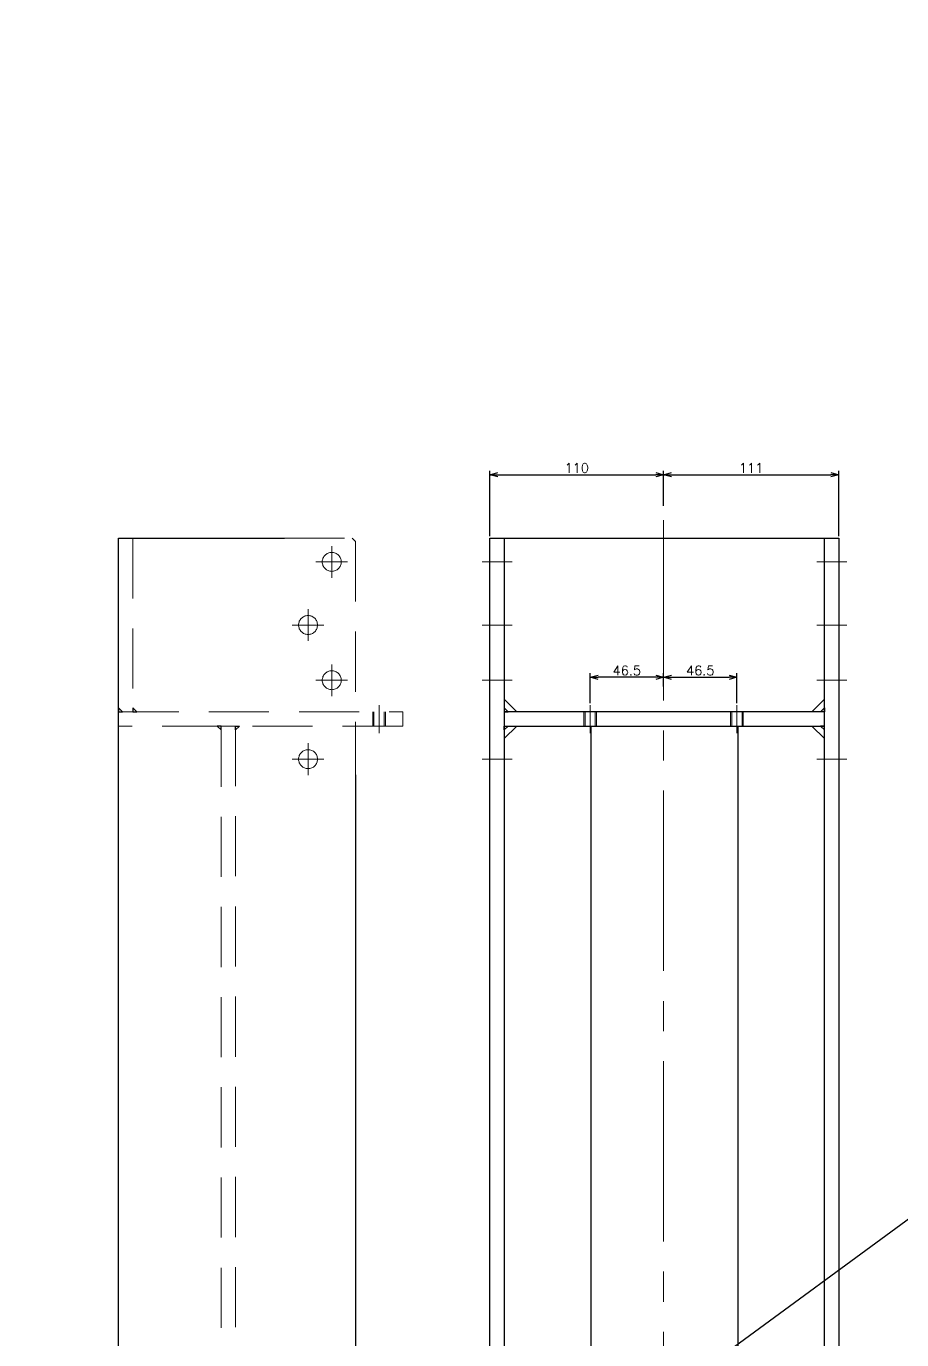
# Model space of a CAD drawing. Header units: millimetres. Extents: x -16130 to 36813, y -8099 to 27484.
# Drawn here: x 8471 to 9025, y 20671 to 21503 of the extents above; entities that cross this region are included whole.
import ezdxf

# ---------------------------------------------------------------- set-up
doc = ezdxf.new("R2010")
doc.units = ezdxf.units.MM
doc.header["$LTSCALE"] = 6
doc.header["$PDMODE"] = 99
doc.header["$PDSIZE"] = 1
doc.linetypes.add('CENTER2', pattern=[28.575, 19.05, -3.175, 3.175, -3.175])
doc.linetypes.add('HIDDEN', pattern=[9.525, 6.35, -3.175])
for name, color, linetype, lineweight in [('04_HIDDEN', 2, 'HIDDEN', 13), ('05_CENTER', 4, 'CENTER2', 13), ('08_DIM', 3, 'Continuous', 13)]:
    doc.layers.add(name, color=color, linetype=linetype, lineweight=lineweight)
doc.styles.add('KSS_TXT', font='txt.shx', dxfattribs={"bigfont": 'extfont2.shx'})
doc.dimstyles.new('KSS_DIM', dxfattribs={"dimtxt": 3, "dimasz": 2.5, "dimexe": 1.25, "dimexo": 0.625, "dimtad": 1, "dimdsep": 46, "dimtxsty": 'KSS_TXT', "dimblk": 'OPEN30', "dimcen": 0, "dimazin": 2, "dimtfac": 0.75, "dimtmove": 0, "dimatfit": 3, "dimldrblk": 'OPEN30', "dimfxl": 1, "dimtolj": 1, "dimarcsym": 0})

# ---------------------------------------------------------------- blocks, each defined once
blk = doc.blocks.new('_Open30')
at = {"color": 0, "linetype": 'ByBlock', "lineweight": -2}
for p, q in [((-1, 0.27), (0, 0)), ((0, 0), (-1, -0.27)), ((0, 0), (-1, 0))]:
    blk.add_line(p, q, dxfattribs=at)
blk = doc.blocks.new('*D1219')
at = {"layer": '08_DIM', "color": 0, "lineweight": -2, "transparency": 16777216}
for p, q in [((8764.5, 21180.32), (8764.5, 21221.83)), ((8769.5, 21219.33), (8869.5, 21219.33)), ((8874.5, 21199.53), (8874.5, 21221.83))]:
    blk.add_line(p, q, dxfattribs=at)
at = {"layer": 'Defpoints', "color": 0, "transparency": 16777216}
for p in [(8874.5, 21219.33), (8874.5, 21198.28), (8764.5, 21179.07)]:
    blk.add_point(p, dxfattribs=at)
at = {"layer": '08_DIM', "color": 0, "lineweight": -2, "transparency": 16777216, "xscale": 5, "yscale": 5, "zscale": 5, "rotation": 180}
blk.add_blockref('_Open30', (8764.5, 21219.33), dxfattribs=at)
at = {"layer": '08_DIM', "color": 0, "lineweight": -2, "transparency": 16777216, "xscale": 5, "yscale": 5, "zscale": 5}
blk.add_blockref('_Open30', (8874.5, 21219.33), dxfattribs=at)
at = {"layer": '08_DIM', "color": 0, "transparency": 16777216, "insert": (8819.5, 21223.58), "char_height": 6, "attachment_point": 5, "style": 'KSS_TXT'}
blk.add_mtext('\\A1;110', dxfattribs=at)
blk = doc.blocks.new('*D1220')
at = {"layer": '08_DIM', "color": 0, "lineweight": -2, "transparency": 16777216}
for p, q in [((8874.5, 21199.53), (8874.5, 21221.83)), ((8879.5, 21219.33), (8980.5, 21219.33)), ((8985.5, 21180.32), (8985.5, 21221.83))]:
    blk.add_line(p, q, dxfattribs=at)
at = {"layer": 'Defpoints', "color": 0, "transparency": 16777216}
for p in [(8985.5, 21219.33), (8874.5, 21198.28), (8985.5, 21179.07)]:
    blk.add_point(p, dxfattribs=at)
at = {"layer": '08_DIM', "color": 0, "lineweight": -2, "transparency": 16777216, "xscale": 5, "yscale": 5, "zscale": 5, "rotation": 180}
blk.add_blockref('_Open30', (8874.5, 21219.33), dxfattribs=at)
at = {"layer": '08_DIM', "color": 0, "lineweight": -2, "transparency": 16777216, "xscale": 5, "yscale": 5, "zscale": 5}
blk.add_blockref('_Open30', (8985.5, 21219.33), dxfattribs=at)
at = {"layer": '08_DIM', "color": 0, "transparency": 16777216, "insert": (8930, 21223.58), "char_height": 6, "attachment_point": 5, "style": 'KSS_TXT'}
blk.add_mtext('\\A1;111', dxfattribs=at)
blk = doc.blocks.new('*D1234')
at = {"layer": '08_DIM', "color": 0, "lineweight": -2, "transparency": 16777216}
for p, q in [((8828, 21074.61), (8828, 21093.47)), ((8874.5, 21085.07), (8874.5, 21093.47)), ((8869.5, 21090.97), (8833, 21090.97))]:
    blk.add_line(p, q, dxfattribs=at)
at = {"layer": 'Defpoints', "color": 0, "transparency": 16777216}
for p in [(8828, 21090.97), (8874.5, 21083.82), (8828, 21073.36)]:
    blk.add_point(p, dxfattribs=at)
at = {"layer": '08_DIM', "color": 0, "lineweight": -2, "transparency": 16777216, "xscale": 5, "yscale": 5, "zscale": 5, "rotation": 180}
blk.add_blockref('_Open30', (8828, 21090.97), dxfattribs=at)
at = {"layer": '08_DIM', "color": 0, "lineweight": -2, "transparency": 16777216, "xscale": 5, "yscale": 5, "zscale": 5}
blk.add_blockref('_Open30', (8874.5, 21090.97), dxfattribs=at)
at = {"layer": '08_DIM', "color": 0, "transparency": 16777216, "insert": (8851.25, 21095.22), "char_height": 6, "attachment_point": 5, "style": 'KSS_TXT'}
blk.add_mtext('\\A1;46.5', dxfattribs=at)
blk = doc.blocks.new('*D1235')
at = {"layer": '08_DIM', "color": 0, "lineweight": -2, "transparency": 16777216}
for p, q in [((8874.5, 21085.07), (8874.5, 21093.47)), ((8921, 21074.61), (8921, 21093.47)), ((8879.5, 21090.97), (8916, 21090.97))]:
    blk.add_line(p, q, dxfattribs=at)
at = {"layer": 'Defpoints', "color": 0, "transparency": 16777216}
for p in [(8874.5, 21083.82), (8921, 21090.97), (8921, 21073.36)]:
    blk.add_point(p, dxfattribs=at)
at = {"layer": '08_DIM', "color": 0, "lineweight": -2, "transparency": 16777216, "xscale": 5, "yscale": 5, "zscale": 5, "rotation": 180}
blk.add_blockref('_Open30', (8874.5, 21090.97), dxfattribs=at)
at = {"layer": '08_DIM', "color": 0, "lineweight": -2, "transparency": 16777216, "xscale": 5, "yscale": 5, "zscale": 5}
blk.add_blockref('_Open30', (8921, 21090.97), dxfattribs=at)
at = {"layer": '08_DIM', "color": 0, "transparency": 16777216, "insert": (8897.75, 21095.22), "char_height": 6, "attachment_point": 5, "style": 'KSS_TXT'}
blk.add_mtext('\\A1;46.5', dxfattribs=at)
blk = doc.blocks.new('A$C21800152_1_1')
for points in [[(-45, -2292), (-45, -2320), (-47, -2322), (-135, -2322), (-135, 43), (-30, 43)], [(15, -107), (15, -2129)]]:
    blk.add_lwpolyline(points)
at = {"color": 3}
for points in [[(-135, -67), (-132.5, -67), (-132.5, -67), (-135, -64.5)], [(-126, -67), (-123.5, -67), (-123.5, -67), (-126, -64.5)], [(-70, -76), (-72.5, -76), (-72.5, -76), (-70, -78.5)], [(-61, -76), (-58.5, -76), (-58.5, -76), (-61, -78.5)]]:
    blk.add_lwpolyline(points, close=True, dxfattribs=at)
at = {"layer": '04_HIDDEN'}
for p, q in [((26, -76), (26, -67)), ((26.75, -76), (26.75, -67)), ((33.25, -76), (33.25, -67)), ((34, -76), (34, -67))]:
    blk.add_line(p, q, dxfattribs=at)
for points in [[(-126, 43), (-126, -67), (-135, -67), (-135, 43)], [(45, -76), (-135, -76), (-135, -67), (45, -67)], [(-61, -2229), (-70, -2229), (-70, -76), (-61, -76)]]:
    blk.add_lwpolyline(points, close=True, dxfattribs=at)
blk.add_lwpolyline([(-30, 43), (13, 43), (15, 41), (15, -107)], dxfattribs=at)
for centre in [(0, 28), (-15, -12), (0, -47), (-15, -97)]:
    blk.add_circle(centre, 6, dxfattribs=at)
at = {"layer": '05_CENTER'}
for p, q in [((0, 17.94), (0, 38.06)), ((10.06, 28), (-10.06, 28)), ((-15, -22.06), (-15, -1.94)), ((-4.94, -12), (-25.06, -12)), ((0, -57.06), (0, -36.94)), ((10.06, -47), (-10.06, -47)), ((30, -62.71), (30, -80.59)), ((-15, -107.06), (-15, -86.94)), ((-4.94, -97), (-25.06, -97))]:
    blk.add_line(p, q, dxfattribs=at)
blk = doc.blocks.new('A$C64D21E7E_1_1')
at = {"color": 0}
blk.add_line((9, 43), (212, 43), dxfattribs=at)
for p, q in [((9, -59), (17, -67)), ((212, -59), (204, -67)), ((9, -84), (17, -76)), ((64, -76), (64, -2229)), ((157, -76), (157, -2229)), ((212, -84), (204, -76))]:
    blk.add_line(p, q)
for points in [[(0, -2296), (0, 43), (9, 43), (9, -2296)], [(212, 43), (221, 43), (221, -2296)], [(212, -2296), (212, 43)]]:
    blk.add_lwpolyline(points, dxfattribs=at)
at = {"color": 3}
for points in [[(9, -67), (11.5, -67), (11.5, -67), (9, -64.5)], [(212, -67), (209.5, -67), (209.5, -67), (212, -64.5)], [(9, -76), (11.5, -76), (11.5, -76), (9, -78.5)], [(212, -76), (209.5, -76), (209.5, -76), (212, -78.5)]]:
    blk.add_lwpolyline(points, close=True, dxfattribs=at)
at = {"color": 0}
blk.add_lwpolyline([(9, -76), (212, -76), (212, -67), (9, -67)], close=True, dxfattribs=at)
at = {"layer": '04_HIDDEN'}
for p, q in [((59.5, -76), (59.5, -67)), ((60.25, -76), (60.25, -67)), ((66.75, -76), (66.75, -67)), ((67.5, -76), (67.5, -67)), ((152.5, -76), (152.5, -67)), ((153.25, -76), (153.25, -67)), ((159.75, -76), (159.75, -67)), ((160.5, -76), (160.5, -67))]:
    blk.add_line(p, q, dxfattribs=at)
at = {"layer": '05_CENTER'}
for p, q in [((110, 54.51), (110, -2328.57)), ((14, 28), (-5, 28)), ((207, 28), (226, 28)), ((14, -12), (-5, -12)), ((207, -12), (226, -12)), ((14, -47), (-5, -47)), ((207, -47), (226, -47)), ((63.5, -62.71), (63.5, -80.59)), ((156.5, -62.71), (156.5, -80.59)), ((14, -97), (-5, -97)), ((207, -97), (226, -97))]:
    blk.add_line(p, q, dxfattribs=at)

msp = doc.modelspace()

# ---------------------------------------------------------------- linework, layer by layer
at = {"color": 2}
msp.add_line((18209.26711, 27483.91937), (4316.74468, 17289.24112), dxfattribs=at)

# ---------------------------------------------------------------- block references
for name, p in [('A$C64D21E7E_1_1', (8764.50477, 21136.07004)), ('A$C21800152_1_1', (8664.26862, 21136.07004))]:
    msp.add_blockref(name, p)

# ---------------------------------------------------------------- dimensions: what is measured, and where the dimension line sits
at = {"layer": '08_DIM'}
for base, p1, p2, picture, middle in [((8874.50477, 21219.32626), (8764.50477, 21179.07004), (8874.50477, 21198.27768), '*D1219', (8819.50477, 21223.57626)), ((8985.50477, 21219.32626), (8874.50477, 21198.27768), (8985.50477, 21179.07004), '*D1220', (8930.00477, 21223.57626)), ((8828.00477, 21090.96961), (8874.50477, 21083.81625), (8828.00477, 21073.358), '*D1234', (8851.25477, 21095.22377)), ((8921.00477, 21090.96961), (8874.50477, 21083.81625), (8921.00477, 21073.358), '*D1235', (8897.75477, 21095.22377))]:
    dim = msp.add_linear_dim(base=base, p1=p1, p2=p2, dimstyle='KSS_DIM', override={"dimscale": 2}, dxfattribs=at)
    dim.commit()
    dim.dimension.update_dxf_attribs({"geometry": picture, "text_midpoint": middle})

doc.saveas('drawing.dxf')
